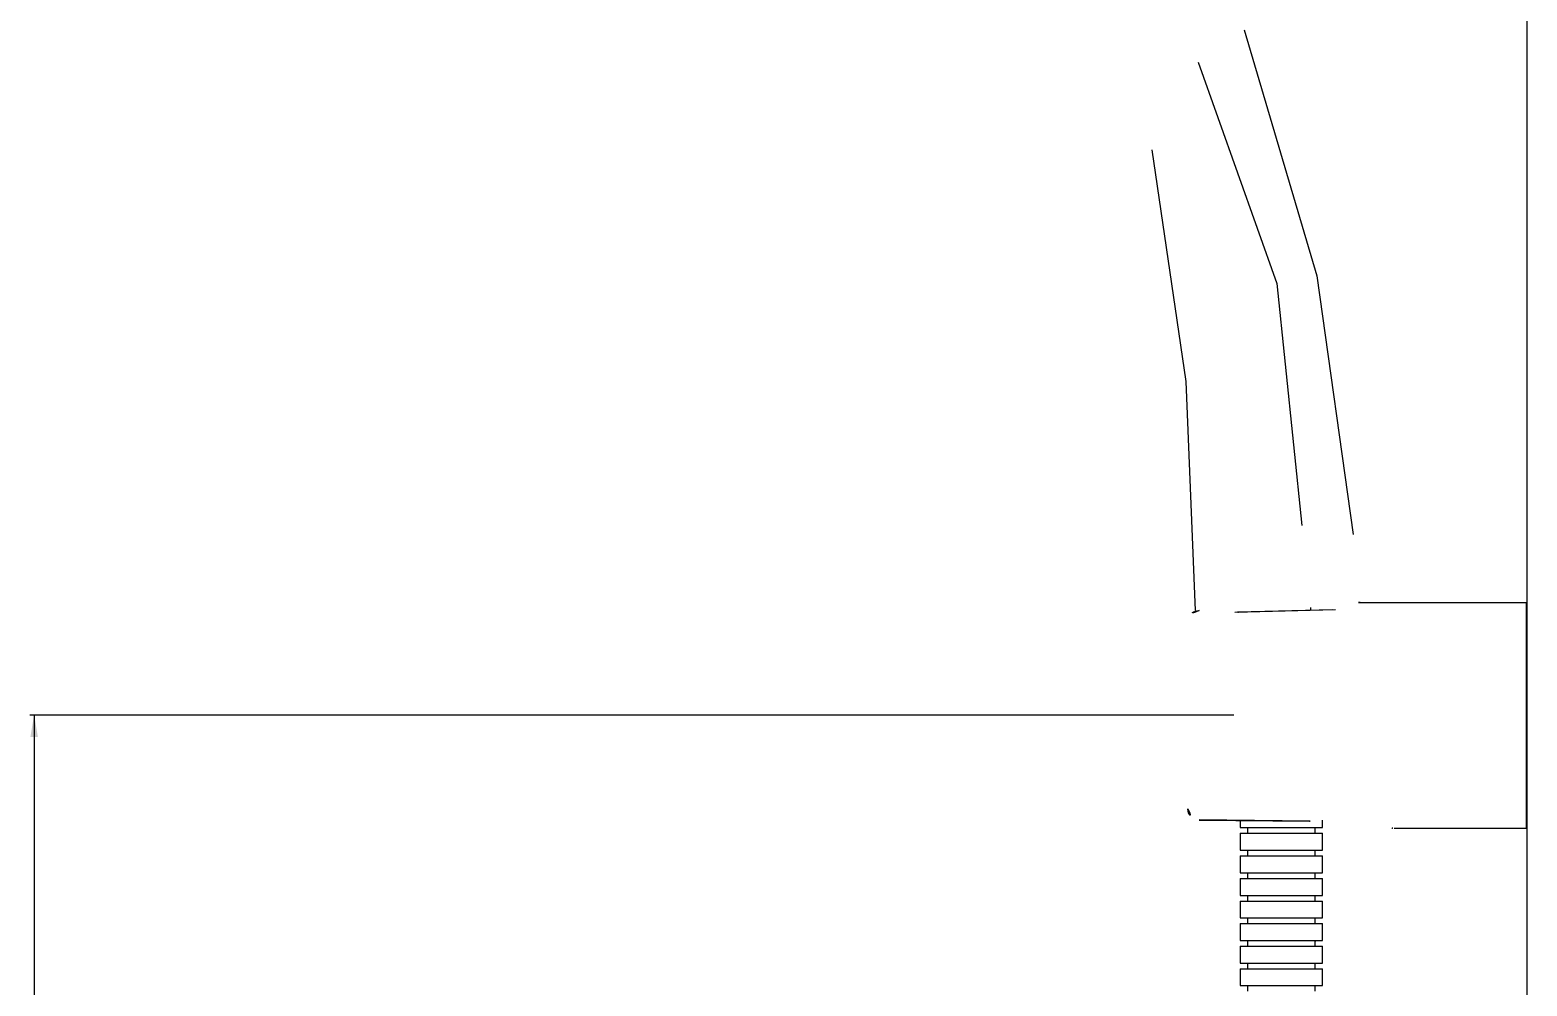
# Model space of a CAD drawing. Extents: x 0 to 16296672895, y -37409619871 to 0.
# Drawn here: x 16296672373.7 to 16296672639.1, y -37409617809.8 to -37409617640.3 of the extents above; entities that cross this region are included whole.
import ezdxf

# ---------------------------------------------------------------- set-up
doc = ezdxf.new("R2010")
doc.units = 0
doc.header["$LTSCALE"] = 10
doc.header["$MEASUREMENT"] = 0
doc.layers.get('0').update_dxf_attribs({"linetype": 'CONTINUOUS'})
doc.layers.add('1', color=7, linetype='CONTINUOUS')
doc.layers.add('치수선', color=7, linetype='CONTINUOUS', lineweight=25)

msp = doc.modelspace()

# ---------------------------------------------------------------- linework, layer by layer
at = {"color": 5, "ltscale": 0.5}
for p, q in [((16296672587.083561, -37409617761.783524), (16296672373.67215, -37409617761.783524)), ((16296672374.39953, -37409617761.783524), (16296672374.39953, -37409617977.106728))]:
    msp.add_line(p, q, dxfattribs=at)
msp.add_solid([(16296672373.752451, -37409617765.638313), (16296672375.085779, -37409617765.638313), (16296672374.419121, -37409617761.638313)], dxfattribs=at)
at = {"layer": '1', "color": 7, "linetype": 'Continuous'}
for p, q in [((16296672600.63726, -37409617742.697617), (16296672600.649521, -37409617743.214859)), ((16296672609.48313, -37409617741.783524), (16296672638.934019, -37409617741.783524)), ((16296672638.934019, -37409617781.783524), (16296672638.934019, -37409617741.783524)), ((16296672587.76333, -37409617743.520279), (16296672587.928089, -37409617743.516373)), ((16296672588.182341, -37409617780.352966), (16296672588.182341, -37409617781.685341)), ((16296672588.182341, -37409617781.685341), (16296672595.48234, -37409617781.685341)), ((16296672589.48234, -37409617781.685341), (16296672589.48234, -37409617782.685341)), ((16296672595.48234, -37409617781.685341), (16296672602.782339, -37409617781.685341)), ((16296672600.51203, -37409617780.548073), (16296672600.51696, -37409617780.551826)), ((16296672601.48234, -37409617782.685341), (16296672601.48234, -37409617781.685341)), ((16296672602.782339, -37409617781.685341), (16296672602.782339, -37409617780.366127)), ((16296672615.50746, -37409617781.783508), (16296672638.934019, -37409617781.783524)), ((16296672588.182341, -37409617782.685341), (16296672588.182341, -37409617785.685341)), ((16296672588.182341, -37409617782.685341), (16296672595.48234, -37409617782.685341)), ((16296672595.48234, -37409617782.685341), (16296672602.782339, -37409617782.685341)), ((16296672602.782339, -37409617785.685341), (16296672602.782339, -37409617782.685341)), ((16296672588.182341, -37409617785.685341), (16296672595.48234, -37409617785.685341)), ((16296672588.182341, -37409617786.685341), (16296672588.182341, -37409617789.685341)), ((16296672588.182341, -37409617786.685341), (16296672595.48234, -37409617786.685341)), ((16296672589.48234, -37409617785.685341), (16296672589.48234, -37409617786.685341)), ((16296672595.48234, -37409617785.685341), (16296672602.782339, -37409617785.685341)), ((16296672595.48234, -37409617786.685341), (16296672602.782339, -37409617786.685341)), ((16296672601.48234, -37409617786.685341), (16296672601.48234, -37409617785.685341)), ((16296672602.782339, -37409617789.685341), (16296672602.782339, -37409617786.685341)), ((16296672588.182341, -37409617789.685341), (16296672595.48234, -37409617789.685341)), ((16296672589.48234, -37409617789.685341), (16296672589.48234, -37409617790.685341)), ((16296672595.48234, -37409617789.685341), (16296672602.782339, -37409617789.685341)), ((16296672601.48234, -37409617790.685341), (16296672601.48234, -37409617789.685341)), ((16296672588.182341, -37409617790.685341), (16296672588.182341, -37409617793.685341)), ((16296672588.182341, -37409617790.685341), (16296672595.48234, -37409617790.685341)), ((16296672595.48234, -37409617790.685341), (16296672602.782339, -37409617790.685341)), ((16296672602.782339, -37409617793.685341), (16296672602.782339, -37409617790.685341)), ((16296672588.182341, -37409617793.685341), (16296672595.48234, -37409617793.685341)), ((16296672588.182341, -37409617794.685341), (16296672588.182341, -37409617797.685341)), ((16296672588.182341, -37409617794.685341), (16296672595.48234, -37409617794.685341)), ((16296672589.48234, -37409617793.685341), (16296672589.48234, -37409617794.685341)), ((16296672595.48234, -37409617793.685341), (16296672602.782339, -37409617793.685341)), ((16296672595.48234, -37409617794.685341), (16296672602.782339, -37409617794.685341)), ((16296672601.48234, -37409617794.685341), (16296672601.48234, -37409617793.685341)), ((16296672602.782339, -37409617797.685341), (16296672602.782339, -37409617794.685341)), ((16296672588.182341, -37409617797.685341), (16296672595.48234, -37409617797.685341)), ((16296672589.48234, -37409617797.685341), (16296672589.48234, -37409617798.685341)), ((16296672595.48234, -37409617797.685341), (16296672602.782339, -37409617797.685341)), ((16296672601.48234, -37409617798.685341), (16296672601.48234, -37409617797.685341)), ((16296672588.182341, -37409617798.685341), (16296672588.182341, -37409617801.685341)), ((16296672588.182341, -37409617798.685341), (16296672595.48234, -37409617798.685341)), ((16296672595.48234, -37409617798.685341), (16296672602.782339, -37409617798.685341)), ((16296672602.782339, -37409617801.685341), (16296672602.782339, -37409617798.685341)), ((16296672588.182341, -37409617801.685341), (16296672595.48234, -37409617801.685341)), ((16296672588.182341, -37409617802.685341), (16296672588.182341, -37409617805.685341)), ((16296672588.182341, -37409617802.685341), (16296672595.48234, -37409617802.685341)), ((16296672589.48234, -37409617801.685341), (16296672589.48234, -37409617802.685341)), ((16296672595.48234, -37409617801.685341), (16296672602.782339, -37409617801.685341)), ((16296672595.48234, -37409617802.685341), (16296672602.782339, -37409617802.685341)), ((16296672601.48234, -37409617802.685341), (16296672601.48234, -37409617801.685341)), ((16296672602.782339, -37409617805.685341), (16296672602.782339, -37409617802.685341)), ((16296672588.182341, -37409617805.685341), (16296672595.48234, -37409617805.685341)), ((16296672589.48234, -37409617805.685341), (16296672589.48234, -37409617806.685341)), ((16296672595.48234, -37409617805.685341), (16296672602.782339, -37409617805.685341)), ((16296672601.48234, -37409617806.685341), (16296672601.48234, -37409617805.685341)), ((16296672588.182341, -37409617806.685341), (16296672588.182341, -37409617809.685341)), ((16296672588.182341, -37409617806.685341), (16296672595.48234, -37409617806.685341)), ((16296672595.48234, -37409617806.685341), (16296672602.782339, -37409617806.685341)), ((16296672602.782339, -37409617809.685341), (16296672602.782339, -37409617806.685341)), ((16296672588.182341, -37409617809.685341), (16296672595.48234, -37409617809.685341)), ((16296672589.48234, -37409617809.685341), (16296672589.48234, -37409617810.685341)), ((16296672595.48234, -37409617809.685341), (16296672602.782339, -37409617809.685341)), ((16296672601.48234, -37409617810.685341), (16296672601.48234, -37409617809.685341))]:
    msp.add_line(p, q, dxfattribs=at)
for points in [[(16296672570.345409, -37409617653.310707, 0), (16296672568.06023, -37409617646.005386, 0), (16296672565.369101, -37409617638.872208, 0), (16296672562.887119, -37409617633.464149, 0), (16296672560.10355, -37409617628.25473, 0)], [(16296672580.75622, -37409617646.020973, 0), (16296672577.61133, -37409617640.715263, 0), (16296672574.19635, -37409617635.561943, 0), (16296672571.32012, -37409617631.619347, 0), (16296672568.27253, -37409617627.772324, 0)], [(16296672588.87755, -37409617640.334213, 0), (16296672592.781549, -37409617651.210602, 0), (16296672596.238041, -37409617662.177856, 0), (16296672599.23765, -37409617673.076431, 0), (16296672601.79627, -37409617683.888283, 0), (16296672603.97546, -37409617694.851837, 0), (16296672605.77478, -37409617706.028137, 0), (16296672607.20989, -37409617717.706177, 0), (16296672608.21838, -37409617729.733528, 0), (16296672608.759359, -37409617741.930862, 0)], [(16296672580.756229, -37409617646.020973, 0), (16296672583.987261, -37409617652.196541, 0), (16296672586.866091, -37409617658.544502, 0), (16296672589.38382, -37409617665.0438, 0), (16296672591.53083, -37409617671.674019, 0), (16296672593.298401, -37409617678.414673, 0), (16296672594.681049, -37409617685.244453, 0), (16296672595.68541, -37409617692.139992, 0), (16296672596.471531, -37409617699.06427, 0), (16296672597.927759, -37409617713.591499, 0), (16296672599.106039, -37409617728.142403, 0), (16296672599.998989, -37409617742.711967, 0)], [(16296672580.29254, -37409617743.185417, 0), (16296672580.26795, -37409617738.147682, 0), (16296672580.190371, -37409617733.006233, 0), (16296672580.053761, -37409617727.650772, 0), (16296672579.846399, -37409617721.970863, 0), (16296672579.55159, -37409617715.869202, 0), (16296672579.15484, -37409617709.375381, 0), (16296672578.648399, -37409617702.60582, 0), (16296672578.03451, -37409617695.676453, 0), (16296672577.12389, -37409617686.918556, 0), (16296672575.950979, -37409617678.309387, 0), (16296672574.432039, -37409617669.880768, 0), (16296672572.56809, -37409617661.568031, 0), (16296672570.345449, -37409617653.310699, 0)], [(16296672599.998989, -37409617742.711967, 0), (16296672597.896561, -37409617742.765671, 0), (16296672595.83275, -37409617742.818039, 0), (16296672593.184219, -37409617742.884117, 0), (16296672590.560221, -37409617742.946289, 0), (16296672587.960211, -37409617743.001198, 0)], [(16296672607.15904, -37409617742.549248, 0), (16296672605.490919, -37409617742.586594, 0), (16296672604.119789, -37409617742.620796, 0), (16296672602.524851, -37409617742.662933, 0), (16296672601.45742, -37409617742.681541, 0), (16296672599.99898, -37409617742.712051, 0)], [(16296672600.02368, -37409617743.229698, 0), (16296672600.02339, -37409617743.229568, 0), (16296672600.023109, -37409617743.229179, 0), (16296672600.022499, -37409617743.227592, 0), (16296672600.0182, -37409617743.193222, 0), (16296672599.998989, -37409617742.711967, 0)], [(16296672609.48313, -37409617741.783524, 0), (16296672609.47386, -37409617741.786797, 0), (16296672609.334221, -37409617741.835777, 0), (16296672607.140141, -37409617742.548286, 0)], [(16296672580.934019, -37409617743.297791, 0), (16296672580.871201, -37409617743.298737, 0), (16296672580.808439, -37409617743.301598, 0), (16296672580.74581, -37409617743.306343, 0), (16296672580.683371, -37409617743.313004, 0), (16296672580.62117, -37409617743.321533, 0), (16296672580.55928, -37409617743.33194, 0), (16296672580.497761, -37409617743.344223, 0), (16296672580.43668, -37409617743.35836, 0), (16296672580.37608, -37409617743.374336, 0), (16296672580.316031, -37409617743.392151, 0), (16296672580.25659, -37409617743.411774, 0), (16296672580.197821, -37409617743.433167, 0), (16296672580.13978, -37409617743.456352, 0), (16296672580.08252, -37409617743.481277, 0), (16296672580.0261, -37409617743.507927, 0), (16296672579.970579, -37409617743.536263, 0), (16296672579.91601, -37409617743.566269, 0), (16296672579.86244, -37409617743.597923, 0), (16296672579.809931, -37409617743.631172, 0), (16296672579.75853, -37409617743.665993, 0), (16296672579.70829, -37409617743.702362, 0), (16296672579.65926, -37409617743.740227, 0), (16296672579.611481, -37409617743.779556, 0), (16296672579.56501, -37409617743.820328, 0), (16296672579.51989, -37409617743.862473, 0), (16296672579.47617, -37409617743.905968, 0), (16296672579.433889, -37409617743.950768, 0), (16296672579.39308, -37409617743.996819, 0), (16296672579.3538, -37409617744.04409, 0), (16296672579.316071, -37409617744.092522, 0), (16296672579.279949, -37409617744.142067, 0), (16296672579.245449, -37409617744.192703, 0), (16296672579.21262, -37409617744.244339, 0), (16296672579.18149, -37409617744.296951, 0), (16296672579.152081, -37409617744.350479, 0), (16296672579.124439, -37409617744.404869, 0), (16296672579.098579, -37409617744.460083, 0), (16296672579.074539, -37409617744.516029, 0), (16296672579.05232, -37409617744.572693, 0), (16296672579.031969, -37409617744.62999, 0), (16296672579.013491, -37409617744.687881, 0), (16296672578.996901, -37409617744.746307, 0), (16296672578.982229, -37409617744.805199, 0), (16296672578.969481, -37409617744.86451, 0), (16296672578.958679, -37409617744.924179, 0), (16296672578.94982, -37409617744.984154, 0), (16296672578.942909, -37409617745.04435, 0), (16296672578.937981, -37409617745.104729, 0), (16296672578.935011, -37409617745.16523, 0), (16296672578.934019, -37409617745.2258, 0)], [(16296672578.934019, -37409617778.341339, 0), (16296672578.934019, -37409617777.172173, 0), (16296672578.934019, -37409617775.381851, 0), (16296672578.934019, -37409617772.98819, 0), (16296672578.934019, -37409617770.336388, 0), (16296672578.934019, -37409617767.74456, 0), (16296672578.934019, -37409617759.632187, 0), (16296672578.934019, -37409617755.532097, 0), (16296672578.934019, -37409617751.288254, 0), (16296672578.934019, -37409617749.220367, 0), (16296672578.934019, -37409617747.468689, 0), (16296672578.934019, -37409617746.145187, 0), (16296672578.934019, -37409617745.225739, 0)], [(16296672580.29254, -37409617743.185417, 0), (16296672580.30232, -37409617743.283623, 0), (16296672580.32493, -37409617743.362396, 0)], [(16296672580.359011, -37409617743.179832, 0), (16296672580.36739, -37409617743.271683, 0), (16296672580.38563, -37409617743.341873, 0)], [(16296672584.59564, -37409617743.068687, 0), (16296672583.42223, -37409617743.108871, 0), (16296672582.433969, -37409617743.139587, 0), (16296672581.424259, -37409617743.163887, 0), (16296672580.730049, -37409617743.177261, 0), (16296672580.359051, -37409617743.184227, 0)], [(16296672580.934019, -37409617743.29776, 0), (16296672580.933559, -37409617743.294937, 0), (16296672580.933109, -37409617743.292168, 0), (16296672580.93265, -37409617743.289459, 0), (16296672580.932199, -37409617743.286797, 0), (16296672580.93174, -37409617743.284203, 0), (16296672580.93129, -37409617743.281647, 0), (16296672580.93083, -37409617743.279167, 0), (16296672580.93038, -37409617743.276733, 0), (16296672580.92992, -37409617743.274361, 0), (16296672580.92947, -37409617743.272041, 0), (16296672580.92901, -37409617743.269783, 0), (16296672580.92856, -37409617743.26757, 0), (16296672580.92811, -37409617743.265419, 0), (16296672580.92765, -37409617743.263329, 0), (16296672580.9272, -37409617743.261292, 0), (16296672580.926741, -37409617743.259323, 0), (16296672580.926291, -37409617743.257393, 0), (16296672580.92584, -37409617743.255524, 0), (16296672580.92539, -37409617743.253723, 0), (16296672580.924931, -37409617743.251968, 0), (16296672580.92448, -37409617743.250267, 0), (16296672580.92403, -37409617743.248627, 0), (16296672580.92358, -37409617743.247063, 0), (16296672580.92313, -37409617743.245537, 0), (16296672580.92268, -37409617743.244057, 0), (16296672580.92222, -37409617743.242661, 0), (16296672580.92177, -37409617743.24131, 0), (16296672580.92132, -37409617743.240013, 0), (16296672580.920879, -37409617743.238777, 0), (16296672580.920429, -37409617743.237602, 0), (16296672580.919979, -37409617743.236481, 0), (16296672580.919531, -37409617743.23542, 0), (16296672580.919081, -37409617743.234413, 0), (16296672580.918631, -37409617743.233467, 0), (16296672580.91819, -37409617743.232567, 0), (16296672580.91774, -37409617743.231743, 0), (16296672580.91729, -37409617743.230957, 0), (16296672580.916849, -37409617743.230247, 0), (16296672580.916401, -37409617743.229591, 0), (16296672580.91596, -37409617743.228989, 0), (16296672580.91551, -37409617743.228447, 0), (16296672580.91507, -37409617743.227959, 0), (16296672580.914631, -37409617743.227531, 0), (16296672580.914181, -37409617743.227158, 0), (16296672580.91374, -37409617743.226837, 0), (16296672580.9133, -37409617743.226593, 0), (16296672580.912861, -37409617743.226387, 0), (16296672580.91242, -37409617743.22625, 0), (16296672580.91198, -37409617743.226173, 0), (16296672580.911539, -37409617743.226151, 0)], [(16296672585.76713, -37409617743.24118, 0), (16296672583.05899, -37409617743.272743, 0), (16296672580.934019, -37409617743.29776, 0)], [(16296672580.934019, -37409617780.269279, 0), (16296672580.934019, -37409617779.112053, 0), (16296672580.934019, -37409617777.58873, 0), (16296672580.934019, -37409617775.661011, 0), (16296672580.934019, -37409617773.281097, 0), (16296672580.934019, -37409617770.40062, 0), (16296672580.934019, -37409617767.690376, 0), (16296672580.934019, -37409617764.67955, 0), (16296672580.934019, -37409617761.49131, 0), (16296672580.934019, -37409617758.322083, 0), (16296672580.934019, -37409617755.359596, 0), (16296672580.934019, -37409617752.710197, 0), (16296672580.934019, -37409617750.402237, 0), (16296672580.934019, -37409617748.423477, 0), (16296672580.934019, -37409617746.252869, 0), (16296672580.934019, -37409617744.560806, 0), (16296672580.934019, -37409617743.297752, 0)], [(16296672587.960211, -37409617743.001198, 0), (16296672586.709591, -37409617743.023079, 0), (16296672585.907419, -37409617743.036911, 0), (16296672585.191971, -37409617743.052139, 0), (16296672584.59564, -37409617743.068687, 0)], [(16296672585.01046, -37409617743.585518, 0), (16296672584.68671, -37409617743.399094, 0), (16296672584.59564, -37409617743.068687, 0)], [(16296672588.11635, -37409617743.511909, 0), (16296672586.98204, -37409617743.538803, 0), (16296672586.044109, -37409617743.56102, 0), (16296672585.01046, -37409617743.585518, 0)], [(16296672605.105249, -37409617743.109497, 0), (16296672603.01811, -37409617743.578903, 0), (16296672600.629869, -37409617743.978333, 0), (16296672598.027411, -37409617744.242317, 0), (16296672595.31797, -37409617744.328079, 0), (16296672591.106951, -37409617744.09713, 0), (16296672587.24666, -37409617743.534927, 0)], [(16296672604.608521, -37409617743.10952, 0), (16296672601.904711, -37409617743.660019, 0), (16296672598.75128, -37409617744.0616, 0), (16296672595.35973, -37409617744.202171, 0), (16296672591.38052, -37409617744.000847, 0), (16296672587.7122, -37409617743.501923, 0)], [(16296672588.11635, -37409617743.511841, 0), (16296672588.061371, -37409617743.474442, 0), (16296672588.00931, -37409617743.359657, 0), (16296672587.960211, -37409617743.001198, 0)], [(16296672588.11635, -37409617743.511848, 0), (16296672592.106791, -37409617743.417328, 0), (16296672594.725491, -37409617743.355263, 0), (16296672597.366779, -37409617743.292664, 0), (16296672600.02368, -37409617743.229698, 0)], [(16296672600.02368, -37409617743.229691, 0), (16296672601.244631, -37409617743.200691, 0), (16296672602.201139, -37409617743.178047, 0), (16296672603.251921, -37409617743.153183, 0), (16296672604.21612, -37409617743.130333, 0), (16296672605.090059, -37409617743.109612, 0)], [(16296672578.934019, -37409617778.341293, 0), (16296672578.935011, -37409617778.401848, 0), (16296672578.937981, -37409617778.462349, 0), (16296672578.942921, -37409617778.522728, 0), (16296672578.94982, -37409617778.582932, 0), (16296672578.958679, -37409617778.642899, 0), (16296672578.96949, -37409617778.70256, 0), (16296672578.982241, -37409617778.761871, 0), (16296672578.99691, -37409617778.82077, 0), (16296672579.0135, -37409617778.879189, 0), (16296672579.031981, -37409617778.93708, 0), (16296672579.05234, -37409617778.994377, 0), (16296672579.074551, -37409617779.051033, 0), (16296672579.0986, -37409617779.106987, 0), (16296672579.124451, -37409617779.162193, 0), (16296672579.1521, -37409617779.216583, 0), (16296672579.181499, -37409617779.270111, 0), (16296672579.212641, -37409617779.322723, 0), (16296672579.245461, -37409617779.374359, 0), (16296672579.279961, -37409617779.42498, 0), (16296672579.31609, -37409617779.474533, 0), (16296672579.353821, -37409617779.522957, 0), (16296672579.393101, -37409617779.570236, 0), (16296672579.433901, -37409617779.616287, 0), (16296672579.476191, -37409617779.661079, 0), (16296672579.519911, -37409617779.704567, 0), (16296672579.565029, -37409617779.746727, 0), (16296672579.6115, -37409617779.787483, 0), (16296672579.659269, -37409617779.82682, 0), (16296672579.7083, -37409617779.864693, 0), (16296672579.758539, -37409617779.901047, 0), (16296672579.80995, -37409617779.935867, 0), (16296672579.862459, -37409617779.969116, 0), (16296672579.916019, -37409617780.000771, 0), (16296672579.970591, -37409617780.030777, 0), (16296672580.026119, -37409617780.05912, 0), (16296672580.082529, -37409617780.085762, 0), (16296672580.13979, -37409617780.110687, 0), (16296672580.19783, -37409617780.133873, 0), (16296672580.256599, -37409617780.155273, 0), (16296672580.31604, -37409617780.174889, 0), (16296672580.376089, -37409617780.192703, 0), (16296672580.43668, -37409617780.208679, 0), (16296672580.49777, -37409617780.222816, 0), (16296672580.55929, -37409617780.2351, 0), (16296672580.62118, -37409617780.245506, 0), (16296672580.683371, -37409617780.254044, 0), (16296672580.745819, -37409617780.260689, 0), (16296672580.808451, -37409617780.265442, 0), (16296672580.871201, -37409617780.268303, 0), (16296672580.934019, -37409617780.269241, 0)], [(16296672580.911539, -37409617780.340881, 0), (16296672580.91198, -37409617780.340858, 0), (16296672580.91242, -37409617780.340767, 0), (16296672580.912861, -37409617780.340637, 0), (16296672580.9133, -37409617780.340439, 0), (16296672580.91374, -37409617780.340187, 0), (16296672580.914181, -37409617780.339867, 0), (16296672580.914631, -37409617780.3395, 0), (16296672580.91507, -37409617780.339073, 0), (16296672580.91551, -37409617780.338577, 0), (16296672580.91596, -37409617780.338043, 0), (16296672580.916401, -37409617780.33744, 0), (16296672580.916849, -37409617780.336777, 0), (16296672580.91729, -37409617780.336067, 0), (16296672580.91774, -37409617780.335289, 0), (16296672580.91819, -37409617780.334457, 0), (16296672580.918631, -37409617780.333557, 0), (16296672580.919081, -37409617780.332619, 0), (16296672580.919531, -37409617780.331612, 0), (16296672580.919979, -37409617780.330551, 0), (16296672580.920429, -37409617780.32943, 0), (16296672580.920879, -37409617780.328247, 0), (16296672580.921329, -37409617780.327019, 0), (16296672580.92178, -37409617780.325722, 0), (16296672580.92223, -37409617780.324371, 0), (16296672580.92268, -37409617780.322968, 0), (16296672580.92313, -37409617780.321503, 0), (16296672580.92358, -37409617780.319977, 0), (16296672580.92403, -37409617780.318398, 0), (16296672580.92448, -37409617780.316757, 0), (16296672580.924931, -37409617780.315063, 0), (16296672580.92539, -37409617780.313316, 0), (16296672580.92584, -37409617780.311508, 0), (16296672580.926291, -37409617780.309639, 0), (16296672580.92675, -37409617780.307716, 0), (16296672580.9272, -37409617780.30574, 0), (16296672580.92765, -37409617780.303703, 0), (16296672580.92811, -37409617780.301613, 0), (16296672580.92856, -37409617780.299461, 0), (16296672580.92901, -37409617780.297256, 0), (16296672580.92947, -37409617780.294991, 0), (16296672580.92992, -37409617780.292671, 0), (16296672580.93038, -37409617780.290298, 0), (16296672580.93083, -37409617780.287857, 0), (16296672580.93129, -37409617780.285378, 0), (16296672580.93174, -37409617780.282829, 0), (16296672580.932199, -37409617780.280228, 0), (16296672580.93265, -37409617780.277573, 0), (16296672580.933109, -37409617780.274857, 0), (16296672580.933559, -37409617780.272087, 0), (16296672580.934019, -37409617780.269257, 0)], [(16296672580.92466, -37409617780.337257, 0), (16296672591.89365, -37409617780.457741, 0), (16296672600.51199, -37409617780.547989, 0)], [(16296672580.934019, -37409617780.269272, 0), (16296672591.888519, -37409617780.395767, 0), (16296672600.537689, -37409617780.491241, 0)], [(16296672598.51679, -37409617781.685333, 0), (16296672597.8162, -37409617781.734169, 0), (16296672595.71011, -37409617781.783524, 0)], [(16296672600.51696, -37409617780.551826, 0), (16296672600.517361, -37409617780.551804, 0), (16296672600.517771, -37409617780.551727, 0), (16296672600.518169, -37409617780.551613, 0), (16296672600.51857, -37409617780.551453, 0), (16296672600.51898, -37409617780.551231, 0), (16296672600.519381, -37409617780.550972, 0), (16296672600.519791, -37409617780.550659, 0), (16296672600.520201, -37409617780.550293, 0), (16296672600.520611, -37409617780.549881, 0), (16296672600.521009, -37409617780.549423, 0), (16296672600.52142, -37409617780.548912, 0), (16296672600.52183, -37409617780.548363, 0), (16296672600.52224, -37409617780.547752, 0), (16296672600.52265, -37409617780.547096, 0), (16296672600.52306, -37409617780.546387, 0), (16296672600.52347, -37409617780.545639, 0), (16296672600.52388, -37409617780.544838, 0), (16296672600.52429, -37409617780.543983, 0), (16296672600.5247, -37409617780.543091, 0), (16296672600.52511, -37409617780.542137, 0), (16296672600.52552, -37409617780.541153, 0), (16296672600.52593, -37409617780.5401, 0), (16296672600.52634, -37409617780.539009, 0), (16296672600.52676, -37409617780.537857, 0), (16296672600.52717, -37409617780.536667, 0), (16296672600.52758, -37409617780.535431, 0), (16296672600.52799, -37409617780.534149, 0), (16296672600.52841, -37409617780.532806, 0), (16296672600.52882, -37409617780.531433, 0), (16296672600.52923, -37409617780.529991, 0), (16296672600.52965, -37409617780.528511, 0), (16296672600.53006, -37409617780.526993, 0), (16296672600.530479, -37409617780.525414, 0), (16296672600.53089, -37409617780.523781, 0), (16296672600.531309, -37409617780.52211, 0), (16296672600.531719, -37409617780.520393, 0), (16296672600.532141, -37409617780.518623, 0), (16296672600.532551, -37409617780.516792, 0), (16296672600.53297, -37409617780.514931, 0), (16296672600.533381, -37409617780.513023, 0), (16296672600.5338, -37409617780.511047, 0), (16296672600.53421, -37409617780.509041, 0), (16296672600.53463, -37409617780.506981, 0), (16296672600.53504, -37409617780.504883, 0), (16296672600.53546, -37409617780.502724, 0), (16296672600.535879, -37409617780.500526, 0), (16296672600.536289, -37409617780.498283, 0), (16296672600.536711, -37409617780.495979, 0), (16296672600.537121, -37409617780.493637, 0), (16296672600.53754, -37409617780.491241, 0)], [(16296672600.537519, -37409617780.491257, 0), (16296672600.542191, -37409617780.494331, 0), (16296672600.546869, -37409617780.497322, 0), (16296672600.55154, -37409617780.500214, 0), (16296672600.55621, -37409617780.503021, 0), (16296672600.560881, -37409617780.505737, 0), (16296672600.56555, -37409617780.508362, 0), (16296672600.570221, -37409617780.510887, 0), (16296672600.574881, -37409617780.513344, 0), (16296672600.57955, -37409617780.515694, 0), (16296672600.584209, -37409617780.51796, 0), (16296672600.588869, -37409617780.520126, 0), (16296672600.593531, -37409617780.522209, 0), (16296672600.598181, -37409617780.5242, 0), (16296672600.602831, -37409617780.5261, 0), (16296672600.607479, -37409617780.527908, 0), (16296672600.612129, -37409617780.529617, 0), (16296672600.61677, -37409617780.53125, 0), (16296672600.62141, -37409617780.532791, 0), (16296672600.626051, -37409617780.534233, 0), (16296672600.63068, -37409617780.535583, 0), (16296672600.635309, -37409617780.536842, 0), (16296672600.639931, -37409617780.53801, 0), (16296672600.64455, -37409617780.539093, 0), (16296672600.64916, -37409617780.54007, 0), (16296672600.65377, -37409617780.540962, 0), (16296672600.658369, -37409617780.541763, 0), (16296672600.66297, -37409617780.542473, 0), (16296672600.667561, -37409617780.543091, 0), (16296672600.67214, -37409617780.543617, 0), (16296672600.67672, -37409617780.544052, 0), (16296672600.681299, -37409617780.544403, 0), (16296672600.68586, -37409617780.54464, 0), (16296672600.69042, -37409617780.5448, 0), (16296672600.694969, -37409617780.544868, 0), (16296672600.69952, -37409617780.544838, 0), (16296672600.70405, -37409617780.544724, 0), (16296672600.70858, -37409617780.54451, 0), (16296672600.7131, -37409617780.544197, 0), (16296672600.717621, -37409617780.543823, 0), (16296672600.72212, -37409617780.543327, 0), (16296672600.72662, -37409617780.542747, 0), (16296672600.73111, -37409617780.542084, 0), (16296672600.73559, -37409617780.541313, 0), (16296672600.740061, -37409617780.540459, 0), (16296672600.74452, -37409617780.539513, 0), (16296672600.74897, -37409617780.538483, 0), (16296672600.75341, -37409617780.537354, 0), (16296672600.757839, -37409617780.536133, 0), (16296672600.76226, -37409617780.534813, 0), (16296672600.76667, -37409617780.533409, 0)], [(16296672600.537689, -37409617780.491241, 0), (16296672603.46266, -37409617780.328209, 0), (16296672606.451559, -37409617780.387756, 0), (16296672609.264681, -37409617780.639442, 0), (16296672611.71859, -37409617781.000076, 0), (16296672613.298651, -37409617781.29541, 0), (16296672614.49737, -37409617781.549973, 0), (16296672615.250111, -37409617781.722458, 0), (16296672615.50746, -37409617781.783524, 0)], [(16296672600.651739, -37409617780.544487, 0), (16296672603.445959, -37409617780.392548, 0), (16296672606.30994, -37409617780.447563, 0), (16296672609.02659, -37409617780.678596, 0), (16296672610.926189, -37409617780.934998, 0), (16296672612.541849, -37409617781.209923, 0), (16296672613.792629, -37409617781.456032, 0)], [(16296672613.90604, -37409617781.479469, 0), (16296672614.559839, -37409617781.523277, 0)], [(16296672615.06382, -37409617781.733688, 0), (16296672615.093109, -37409617781.739738, 0), (16296672615.095011, -37409617781.73996, 0), (16296672615.095119, -37409617781.739952, 0), (16296672615.09516, -37409617781.739922, 0)]]:
    msp.add_polyline3d(points, dxfattribs=at)
for centre, radius, start, end in [((16296672609.48311, -37409617743.783524), 1.999998, 89.99956287, 111.59725801), ((16296672580.934019, -37409617745.226021), 2, 90.64379851, 180), ((16296672580.934019, -37409617778.341011), 2, 180, 269.35620149), ((16296672600.53767, -37409617778.551933), 2, 269.40658269, 275.10985473), ((16296672615.507441, -37409617779.783508), 1.999996, 257.21107941, 270.0006557)]:
    msp.add_arc(centre, radius, start, end, dxfattribs=at)
for points in [[(16296672589.503571, -37409617801.769997), (16296672589.44101, -37409617801.750267), (16296672589.378, -37409617801.730057), (16296672589.314569, -37409617801.709351)], [(16296672601.614651, -37409617801.721024), (16296672601.56072, -37409617801.738487), (16296672601.507099, -37409617801.755623), (16296672601.45381, -37409617801.772392)]]:
    msp.add_open_spline(points, degree=3, dxfattribs=at)
at = {"layer": '치수선'}
msp.add_line((16296672639.050211, -37409618001.128387), (16296672639.050211, -37409617434.599411), dxfattribs=at)

doc.saveas('drawing.dxf')
